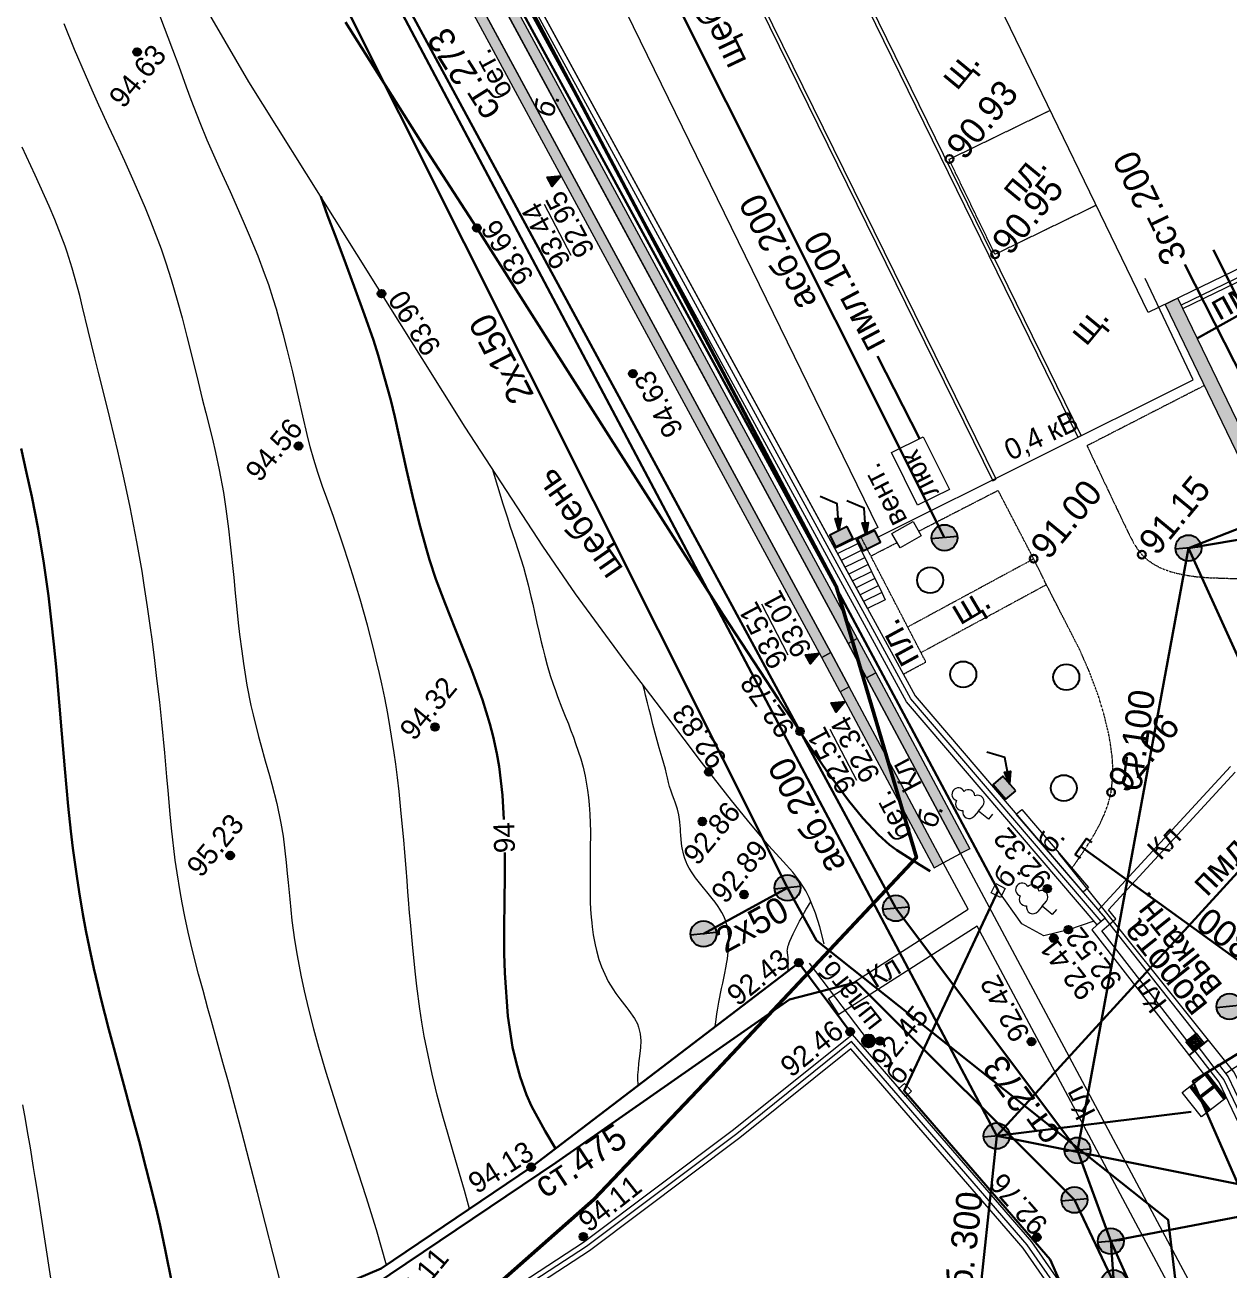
# Model space of a CAD drawing. Header units: millimetres. Extents: x -2893842 to -949497, y -1203244 to 262218.
# Drawn here: x -2439179 to -2392856, y -671554 to -623675 of the extents above; entities that cross this region are included whole.
import ezdxf

# ---------------------------------------------------------------- set-up
doc = ezdxf.new("R2010")
doc.units = ezdxf.units.MM
doc.linetypes.add('g5_01_5x1_5', pattern=[1.5, 0.75, -0.75])
doc.layers.get('0').update_dxf_attribs({"lineweight": 5})
for name, color, linetype in [('!!!_ Размеры', 7, 'Continuous'), ('03_Здания и строения', 253, 'Continuous'), ('06_Инженерно-технические сооружения', 253, 'Continuous'), ('07_Объекты электропередачи', 253, 'Continuous'), ('08_Поребрики', 253, 'Continuous'), ('10_Границы покрытий и угодий', 253, 'Continuous'), ('13_Растительность', 253, 'Continuous'), ('14_Ограждения', 253, 'Continuous'), ('19_Горизонтали', 253, 'Continuous'), ('30_Канализация', 253, 'Continuous'), ('31_Водопровод', 253, 'Continuous'), ('32_Теплосеть', 253, 'Continuous'), ('33_Газопровод', 253, 'Continuous'), ('37_Кабель низкого напряжения', 253, 'Continuous'), ('44_Крышки колодцев', 253, 'Continuous'), ('61_Отметки высоты поверхности', 253, 'Continuous'), ('65_Границы', 253, 'Continuous'), ('_Высоты_Блок', 253, 'Continuous')]:
    doc.layers.add(name, color=color, linetype=linetype)
doc.styles.add('LIKE14', font='p131.shx')
doc.styles.add('LIKE17', font='d431.shx')
doc.styles.add('LIKE32', font='peteri.shx')
doc.styles.add('LIKE36', font='pragmai.shx')
doc.styles.add('Line_GUGK', font='')
doc.styles.get('Line_GUGK').set_extended_font_data('Bm431', italic=True)
doc.linetypes.add('g5_119_3', pattern='A,4,-1,[31,GUGK_2005.shx,S=0.1,R=0,X=0,Y=0],4,[31,GUGK_2005.shx,S=0.1,R=180,X=0,Y=0],-1', length=10)
doc.linetypes.add('g5_121_g', pattern='A,4,-0.4,["Г",Line_GUGK,S=1,R=0,X=0,Y=-0.5],-1.2,12', length=17.6)
doc.linetypes.add('g5_122_d', pattern='A,1,-1,1.5,-0.4,["Др",Line_GUGK,S=1,R=0,X=0,Y=-0.5],-2.4,1.5,-1,4,-1,4,-1,3', length=21.8)
doc.linetypes.add('g5_122_k', pattern='A,1,-1,1.5,-0.4,["К",Line_GUGK,S=1,R=0,X=0,Y=-0.5],-1.5,1.5,-1,4,-1,4,-1,3', length=20.9)
doc.linetypes.add('g5_122_kl', pattern='A,1,-1,1.5,-0.4,["Кл",Line_GUGK,S=1,R=0,X=0,Y=-0.5],-2.4,1.5,-1,4,-1,4,-1,3', length=21.8)
doc.linetypes.add('g5_122_kn', pattern='A,1,-1,1.5,-0.4,["Кн",Line_GUGK,S=1,R=0,X=0,Y=-0.5],-2.4,1.5,-1,4,-1,4,-1,3', length=21.8)
doc.linetypes.add('g5_122_t', pattern='A,1,-1,1.5,-0.4,["Т",Line_GUGK,S=1,R=0,X=0,Y=-0.5],-1.5,1.5,-1,4,-1,4,-1,3', length=20.9)
doc.linetypes.add('g5_122_v', pattern='A,1,-1,1.5,-0.4,["В",Line_GUGK,S=1,R=0,X=0,Y=-0.5],-1.5,1.5,-1,4,-1,4,-1,3', length=20.9)
doc.linetypes.add('g5_280_1', pattern='A,0.001,[21,GUGK_2005.shx,S=1,R=180,X=0,Y=0],2', length=2.001)
doc.linetypes.add('g5_472', pattern='A,0,-4,[25,GUGK_2005.shx,S=0.4,R=0,X=0,Y=-0.2],0', length=4)

# ---------------------------------------------------------------- blocks, each defined once
blk = doc.blocks.new('g5_117')
h = blk.add_hatch(color=255)
h.paths.add_polyline_path([(-0.299, 0.352), (0.352, -0.299, 0.177899), (0.463, 0, 0.639215)])
h.paths.add_polyline_path([(-0.352, 0.299, 0.177899), (-0.463, 0, 0.639215), (0.299, -0.352)])
at = {"color": 0}
blk.add_lwpolyline([(0.354, -0.354), (-0.354, 0.354)], dxfattribs=at)
blk.add_circle((0, 0), 0.5, dxfattribs=at)
blk = doc.blocks.new('g5_113c')
blk.add_hatch(color=255).paths.add_polyline_path([(-0.331, 0.029), (0.331, 0.029), (0.331, 0.471), (-0.331, 0.471)])
at = {"color": 0}
blk.add_lwpolyline([(-0.375, 0), (0.375, 0), (0.375, 0.5), (-0.375, 0.5)], close=True, dxfattribs=at)
blk = doc.blocks.new('g5_113b')
blk.add_hatch(color=0).paths.add_polyline_path([(0, 0), (0.066, 0.482), (0.285, 0.395)])
at = {"color": 0}
blk.add_lwpolyline([(0.175, 0.439), (0.383, 0.957), (-0.089, 1.496)], dxfattribs=at)
blk.add_lwpolyline([(0, 0), (0.066, 0.482), (0.285, 0.395)], close=True, dxfattribs=at)
blk = doc.blocks.new('g5_475_5a')
h = blk.add_hatch(color=255)
h.paths.add_polyline_path([(-0.2125, -0.2125), (0.2125, -0.2125), (0.2125, 0.2125), (-0.2125, 0.2125)])
edge = h.paths.add_edge_path(flags=16)
edge.add_arc((0, 0), 0.0975, 0, 360)
h = blk.add_hatch(color=0)
edge = h.paths.add_edge_path()
edge.add_arc((0, 0), 0.06, 0, 360)
at = {"color": 0}
blk.add_lwpolyline([(-0.25, -0.25), (0.25, -0.25), (0.25, 0.25), (-0.25, 0.25)], close=True, dxfattribs=at)
blk.add_lwpolyline([(0.25, -0.45), (0.25, 0.45)], dxfattribs=at)
blk.add_circle((0, 0), 0.06, dxfattribs=at)
blk = doc.blocks.new('g5_368')
at = {"color": 0}
blk.add_circle((0, 0), 0.5, dxfattribs=at)
blk = doc.blocks.new('g5_330')
blk.add_hatch(color=0).paths.add_polyline_path([(-0.15, 0, 1), (0.15, 0, 1)])
at = {"color": 0}
blk.add_circle((0, 0), 0.15, dxfattribs=at)
blk = doc.blocks.new('g5_330a')
blk.add_hatch(color=0).paths.add_polyline_path([(0, 0), (-0.2, 0.5), (0.2, 0.5)])
at = {"color": 0}
blk.add_lwpolyline([(0, 0), (-0.2, 0.5), (0.2, 0.5)], close=True, dxfattribs=at)
blk = doc.blocks.new('g5_107_1a')
h = blk.add_hatch(color=0)
edge = h.paths.add_edge_path()
edge.add_arc((0, 0), 0.25, 0, 360)
at = {"color": 0}
blk.add_circle((0, 0), 0.25, dxfattribs=at)
blk = doc.blocks.new('g5_388_1')
at = {"color": 0, "lineweight": 20}
blk.add_lwpolyline([(0, 0.497), (0.257, 0.497, 0.798042), (0.365, 0.973, 0.636328), (0.231, 1.405, 0.533064), (0, 1.75, 0.533064), (-0.231, 1.405, 0.636328), (-0.365, 0.973, 0.798042), (-0.257, 0.497)], format="xyb", dxfattribs=at)
for points in [[(0, 0.497), (-0.257, 0.497)], [(0.25, 0), (0, 0), (0, 0.497)]]:
    blk.add_lwpolyline(points, dxfattribs=at)
blk = doc.blocks.new('g5_121_7a')
at = {"color": 0, "lineweight": 30}
blk.add_lwpolyline([(0.25, 0.375), (0, 0.375), (0, -0.375), (0.25, -0.375)], dxfattribs=at)
blk = doc.blocks.new('Топо_07.04.17')
at = {"layer": '06_Инженерно-технические сооружения', "linetype": 'Continuous', "lineweight": 20}
for points in [[(-553991, -433096), (-536296, -476986), (-536668, -477134), (-554369, -433229)], [(-555077, -433479), (-537365, -477411), (-537736, -477558), (-555454, -433612)], [(-494144, -466769), (-493783, -467170), (-492132, -465686), (-491914, -465433), (-490765, -463646), (-490666, -463453), (-490525, -463047), (-490497, -462860), (-490535, -462132), (-490621, -461915), (-491480, -460966), (-491623, -460844), (-492272, -460440), (-492440, -460383), (-493346, -460326), (-493568, -460348), (-509798, -465997), (-509977, -466110), (-513987, -470033), (-514179, -470156), (-520117, -472341), (-522569, -465371), (-523088, -465554), (-520454, -473040), (-513821, -470600), (-513750, -470557), (-509623, -466519), (-509581, -466493), (-493469, -460886), (-493356, -460866), (-492575, -460916), (-492481, -460946), (-491936, -461285), (-491866, -461344), (-491128, -462159), (-491067, -462292), (-491040, -462832), (-491050, -462914), (-491160, -463230), (-491225, -463364), (-492360, -465129), (-492478, -465271)]]:
    blk.add_hatch(color=7, dxfattribs=at).paths.add_polyline_path(points)
at = {"layer": '07_Объекты электропередачи', "linetype": 'Continuous', "lineweight": 20}
for points in [[(-536668, -477134), (-536296, -476986), (-535743, -478376), (-536115, -478523)], [(-536812, -478800), (-537184, -478948), (-537736, -477558), (-537365, -477411)], [(-536115, -478523), (-535743, -478376), (-532912, -485504), (-533284, -485651)], [(-534352, -486076), (-533981, -485928), (-536812, -478800), (-537184, -478948)]]:
    blk.add_hatch(color=7, dxfattribs=at).paths.add_polyline_path(points)
at = {"layer": '03_Здания и строения', "color": 7, "linetype": 'Continuous', "lineweight": 20}
for points in [[(-523767, -465793), (-528107, -453455), (-507602, -446241), (-511707, -434572), (-532213, -441786), (-536550, -429457), (-506108, -418747), (-501770, -431077), (-503798, -431790), (-499693, -443459), (-497665, -442745), (-493325, -455083)], [(-525842, -495738), (-524821, -495108), (-524191, -496129), (-525212, -496759)]]:
    blk.add_lwpolyline(points, close=True, dxfattribs=at)
at = {"layer": '06_Инженерно-технические сооружения', "color": 7, "linetype": 'Continuous', "lineweight": 20}
for points in [[(-535028, -472836), (-536768, -473454), (-554658, -429498), (-558029, -419921), (-554298, -418596)], [(-553991, -433096), (-536296, -476986), (-536668, -477134), (-554369, -433229)], [(-555077, -433479), (-537365, -477411), (-537736, -477558), (-555454, -433612)], [(-533412, -472155), (-534190, -470029), (-532906, -469560), (-532128, -471686)], [(-534270, -473710), (-534521, -473129), (-533657, -472756), (-533406, -473336)], [(-535781, -475878), (-536768, -473454), (-535936, -473159), (-535865, -473361), (-535764, -473644), (-535664, -473927), (-535563, -474209), (-535463, -474492), (-535362, -474775), (-535262, -475057), (-535162, -475340), (-535061, -475623)], [(-536668, -477134), (-536296, -476986), (-535743, -478376), (-536115, -478523)], [(-536812, -478800), (-537184, -478948), (-537736, -477558), (-537365, -477411)], [(-536115, -478523), (-535743, -478376), (-532912, -485504), (-533284, -485651)], [(-534352, -486076), (-533981, -485928), (-536812, -478800), (-537184, -478948)], [(-530981, -484388), (-530756, -484236), (-528545, -487504), (-528769, -487656)], [(-532281, -487283), (-532058, -486951), (-531726, -487173), (-531949, -487505)], [(-536657, -494357), (-536420, -494190), (-536189, -494516), (-536431, -494687)]]:
    blk.add_lwpolyline(points, close=True, dxfattribs=at)
at = {"layer": '06_Инженерно-технические сооружения', "color": 7, "linetype": 'g5_280_1', "lineweight": 20}
for points in [[(-533981, -485928), (-536812, -478800), (-537365, -477411), (-556045, -431079), (-554872, -430033)], [(-554572, -430770), (-555152, -431287), (-536668, -477134), (-536115, -478523), (-533284, -485651)], [(-493783, -467170), (-492132, -465686), (-491914, -465433), (-490765, -463646), (-490666, -463453), (-490525, -463047), (-490497, -462860), (-490535, -462132), (-490621, -461915), (-491480, -460966), (-491623, -460844), (-492272, -460440), (-492440, -460383), (-493346, -460326), (-493568, -460348), (-509798, -465997), (-509977, -466110), (-513987, -470033), (-514179, -470156), (-520117, -472341), (-522569, -465371)]]:
    blk.add_lwpolyline(points, dxfattribs=at)
at = {"layer": '06_Инженерно-технические сооружения', "color": 7, "linetype": 'Continuous', "lineweight": 20}
for points in [[(-545574, -461113), (-546370, -459054)], [(-520117, -472341), (-522569, -465371), (-523088, -465554), (-520454, -473040)], [(-536687, -473653), (-535865, -473361)], [(-535764, -473644), (-536574, -473931)], [(-536460, -474210), (-535664, -473927)], [(-535563, -474209), (-536347, -474488)], [(-536234, -474766), (-535463, -474492)], [(-535362, -474775), (-536121, -475044)], [(-539006, -477323), (-539802, -475263)], [(-536007, -475322), (-535262, -475057)], [(-535162, -475340), (-535894, -475600)], [(-536935, -482405), (-537731, -480345)], [(-537609, -492411), (-539536, -489185)], [(-524105, -495198), (-521458, -493863), (-520574, -495082), (-519363, -496753), (-522682, -498426)]]:
    blk.add_lwpolyline(points, dxfattribs=at)
at = {"layer": '08_Поребрики', "color": 7, "linetype": 'Continuous', "lineweight": 20}
blk.add_lwpolyline([(-528481, -488804), (-529490, -489027), (-530454, -489151), (-531243, -488606), (-532004, -487228)], dxfattribs=at)
at = {"layer": '10_Границы покрытий и угодий', "color": 7, "linetype": 'Continuous', "lineweight": 20}
blk.add_lwpolyline([(-538881, -488507), (-538983, -487837), (-539088, -487294), (-539179, -486933), (-539258, -486678), (-539361, -486403), (-539542, -486023), (-539778, -485636), (-540101, -485186), (-540583, -484522), (-541285, -483448), (-541812, -482634), (-542792, -481039), (-543910, -479123), (-545266, -476863), (-546873, -474058), (-547914, -472095), (-550367, -467210), (-554464, -458669), (-557139, -453075), (-559393, -447934)], dxfattribs=at)
at = {"layer": '10_Границы покрытий и угодий', "color": 7, "linetype": 'Continuous', "lineweight": 30}
for points in [[(-534522, -486189), (-534886, -485903), (-535316, -485561), (-535704, -485240), (-535956, -485003), (-536337, -484577), (-536863, -483873), (-537340, -483131), (-538051, -481881), (-538585, -480874), (-539582, -478951), (-541326, -475498), (-544924, -468142), (-548953, -459866), (-550728, -456298), (-553194, -451218)], [(-606569, -467911), (-602505, -472063), (-589443, -487572), (-583634, -494181), (-580489, -495899), (-574637, -499688), (-571208, -500951), (-563867, -500954), (-557220, -498986), (-551052, -495772), (-539937, -489117), (-538207, -492089)]]:
    blk.add_lwpolyline(points, dxfattribs=at)
at = {"layer": '10_Границы покрытий и угодий', "color": 7, "linetype": 'g5_01_5x1_5', "lineweight": 20}
for points in [[(-525287, -461472), (-529366, -462907), (-530715, -459074), (-526635, -457639)], [(-521934, -468827), (-526683, -470619), (-525483, -474120), (-525331, -474512), (-525218, -474750), (-525056, -475014), (-524879, -475226), (-524633, -475444), (-524355, -475628), (-524018, -475796), (-523588, -475955), (-523107, -476085), (-522621, -476182), (-521825, -476300), (-521061, -476394)], [(-529092, -486696), (-528832, -486403), (-528488, -486003), (-528104, -485519), (-527867, -485185), (-527613, -484771), (-527412, -484365), (-527263, -483962), (-527130, -483376), (-527088, -483024), (-527067, -482591), (-527076, -482096), (-527101, -481727), (-527184, -481023), (-527324, -480250), (-527567, -479270), (-527839, -478387), (-528832, -475752), (-529210, -474701), (-530268, -471943), (-533483, -473158)], [(-534695, -478548), (-533777, -478179), (-533921, -477803), (-534321, -476759), (-535420, -473891), (-535730, -473085)], [(-535420, -473891), (-534364, -473492)], [(-534321, -476759), (-529210, -474701)], [(-528832, -475752), (-533921, -477803)]]:
    blk.add_lwpolyline(points, dxfattribs=at)
at = {"layer": '14_Ограждения', "color": 7, "linetype": 'Continuous', "lineweight": 20}
blk.add_lwpolyline([(-528033, -488745), (-528198, -488857), (-528364, -488969), (-534690, -479620), (-555032, -429640), (-560311, -414644), (-560854, -411007), (-538142, -411067), (-514742, -406601), (-507568, -404027), (-476454, -400669), (-467314, -399772), (-453757, -397864), (-453730, -398062), (-453702, -398260), (-467267, -400170), (-476413, -401067), (-507478, -404419), (-514637, -406988), (-538105, -411467), (-560389, -411409), (-559921, -414547), (-554658, -429498), (-534335, -479431)], close=True, dxfattribs=at)
at = {"layer": '14_Ограждения', "color": 7, "linetype": 'g5_472', "lineweight": 20}
for points in [[(-528198, -488857), (-534513, -479525), (-554845, -429569), (-560116, -414596), (-560622, -411208), (-538124, -411267), (-514690, -406794), (-507523, -404223), (-476434, -400868), (-467291, -399971), (-453730, -398062)], [(-527879, -523655), (-528296, -511231), (-530268, -504886), (-532430, -500892), (-538264, -492361), (-543053, -495383), (-549279, -499040), (-556039, -502432), (-554887, -504854)], [(-417936, -608061), (-432736, -600940), (-435788, -597400), (-438056, -595898), (-440809, -595548), (-447117, -597241), (-462924, -578936), (-467944, -572789), (-477797, -564631), (-488419, -558453), (-496499, -554395), (-513364, -543834), (-519452, -535480), (-520040, -510272), (-518421, -502813), (-523269, -498138), (-524202, -495423), (-524510, -494917)]]:
    blk.add_lwpolyline(points, dxfattribs=at)
at = {"layer": '14_Ограждения', "color": 7, "linetype": 'Continuous', "lineweight": 20}
for points in [[(-525059, -493540), (-528033, -488745)], [(-555182, -504698), (-556132, -502702), (-556218, -502521), (-556304, -502341), (-549375, -498864), (-543157, -495212), (-538207, -492089), (-532259, -500788), (-530083, -504808), (-528097, -511198), (-527683, -523506)], [(-528083, -523516), (-528495, -511265), (-530454, -504964), (-532601, -500997), (-538320, -492633), (-542949, -495554), (-549183, -499216), (-555774, -502523), (-554813, -504544)], [(-524510, -494917), (-525138, -493885)], [(-519650, -535548), (-520241, -510253), (-518640, -502879), (-523442, -498249), (-524384, -495509), (-524681, -495021), (-524510, -494917), (-524339, -494813), (-524019, -495338), (-523095, -498028), (-518202, -502746), (-519840, -510292), (-519253, -535413)]]:
    blk.add_lwpolyline(points, dxfattribs=at)
at = {"layer": '19_Горизонтали', "color": 42, "linetype": 'Continuous', "lineweight": 20}
for points in [[(-569887, -498101), (-569959, -496316), (-569990, -495555), (-570031, -494543), (-570054, -494016), (-570072, -493626), (-570110, -492863), (-570146, -492220), (-570174, -491739), (-570210, -491184)], [(-561114, -499196), (-561623, -495553), (-561802, -494288), (-561962, -493177), (-562099, -492247), (-562256, -491214), (-562379, -490433), (-562510, -489623), (-562641, -488810), (-562723, -488302), (-562831, -487603), (-562927, -486960), (-563060, -485973), (-563139, -485308), (-563202, -484692), (-563248, -484153), (-563279, -483711), (-563314, -482994), (-563327, -482495), (-563327, -482495), (-563329, -481263), (-563319, -480724), (-563297, -479800), (-563283, -479282), (-563262, -478346), (-563244, -477167), (-563237, -476398), (-563237, -475476), (-563241, -474784), (-563252, -474038), (-563265, -473421), (-563286, -472702), (-563319, -471857), (-563345, -471316), (-563415, -470162), (-563521, -468819), (-563599, -468014), (-563655, -467486), (-563754, -466616), (-563827, -466019), (-563916, -465314), (-564019, -464515), (-564141, -463579), (-564223, -462952), (-564358, -461886), (-564358, -461886), (-564472, -460965), (-564532, -460505), (-564532, -460505), (-564698, -459427), (-564823, -458796), (-564876, -458561), (-565157, -457498), (-565317, -456968), (-565719, -455724), (-566085, -454599)], [(-563965, -450051), (-563673, -451074), (-563371, -452087), (-563177, -452708), (-562987, -453302), (-562707, -454154), (-562463, -454891), (-562242, -455563), (-562127, -455915), (-561974, -456395), (-561654, -457448), (-561502, -457981), (-561220, -459077), (-561095, -459630), (-560962, -460294), (-560821, -461107), (-560713, -461812), (-560612, -462538), (-560437, -463888), (-560381, -464325), (-560293, -464992), (-560219, -465533), (-560082, -466569), (-560020, -467099), (-559953, -467772), (-559893, -468662), (-559868, -469297), (-559854, -470074), (-559853, -470657), (-559867, -471948), (-559876, -472550), (-559883, -473045), (-559888, -473701), (-559888, -474160), (-559881, -474801), (-559869, -475278), (-559829, -476122), (-559765, -476910), (-559725, -477284), (-559609, -478128), (-559557, -478458), (-559454, -479087), (-559359, -479670), (-559305, -480016), (-559202, -480775), (-559130, -481535), (-559104, -482046), (-559095, -483066), (-559101, -483490), (-559109, -483844), (-559122, -484481), (-559128, -485308), (-559111, -486058), (-559080, -486673), (-559022, -487440), (-558963, -488043), (-558876, -488774), (-558770, -489539), (-558656, -490266), (-558486, -491245), (-558303, -492215), (-558163, -492924), (-557906, -494183), (-557690, -495237), (-557501, -496172), (-557253, -497473), (-557014, -498879)], [(-553588, -497093), (-553706, -496365), (-553780, -495926), (-553967, -494850), (-554085, -494164), (-554205, -493437), (-554331, -492605), (-554437, -491785), (-554534, -490799), (-554569, -490300), (-554599, -489760), (-554619, -489243), (-554637, -488358), (-554639, -487888), (-554639, -487888), (-554630, -486875), (-554622, -486457), (-554608, -485891), (-554597, -485523), (-554581, -485007), (-554571, -484711), (-554557, -484290), (-554540, -483797), (-554521, -483205), (-554506, -482711), (-554483, -481693), (-554475, -480839), (-554476, -480296), (-554483, -479791), (-554494, -479344), (-554537, -478378), (-554572, -477815), (-554619, -477209), (-554670, -476654), (-554712, -476251), (-554774, -475709), (-554823, -475321), (-554958, -474355), (-555123, -473333), (-555298, -472376), (-555412, -471794), (-555521, -471271), (-555793, -470058), (-555969, -469319), (-556075, -468865), (-556196, -468307), (-556295, -467791), (-556374, -467288), (-556439, -466801), (-556523, -466078), (-556523, -466078), (-556593, -465452), (-556639, -465048), (-556720, -464354), (-556834, -463455), (-556912, -462899), (-556976, -462478), (-557075, -461890), (-557153, -461469), (-557263, -460926), (-557368, -460464), (-557541, -459778), (-557775, -458951), (-557946, -458388), (-558324, -457205), (-558609, -456327), (-558982, -455130), (-559183, -454431), (-559419, -453523), (-559545, -453010), (-559741, -452194), (-559905, -451522), (-560254, -450153)], [(-549516, -468906), (-549264, -470301), (-549150, -470857), (-549084, -471172), (-548951, -471787), (-548882, -472118), (-548809, -472483), (-548748, -472815), (-548699, -473119), (-548643, -473511), (-548587, -473969), (-548553, -474265), (-548519, -474584), (-548474, -475007), (-548433, -475395), (-548393, -475737), (-548361, -475994), (-548318, -476307), (-548264, -476662), (-548191, -477066), (-548119, -477410), (-548059, -477668), (-548001, -477904), (-547885, -478349), (-547796, -478682), (-547711, -478997), (-547651, -479227), (-547575, -479525), (-547516, -479772), (-547448, -480083), (-547390, -480383), (-547337, -480711), (-547294, -481063), (-547261, -481607), (-547258, -481895), (-547264, -482184), (-547281, -482538), (-547338, -483216), (-547418, -483914), (-547462, -484264), (-547534, -484841), (-547570, -485141), (-547606, -485479), (-547643, -485890), (-547643, -485890), (-547662, -486179), (-547675, -486474), (-547680, -486700), (-547680, -486846), (-547672, -487163), (-547661, -487352), (-547645, -487546), (-547618, -487772), (-547560, -488124), (-547492, -488420), (-547405, -488718), (-547301, -489005), (-547236, -489159), (-547163, -489315), (-547069, -489495), (-546934, -489727), (-546858, -489849), (-546704, -490095), (-546638, -490204), (-546461, -490533), (-546373, -490756), (-546338, -490884), (-546338, -490884), (-546306, -491150), (-546319, -491420), (-546357, -491665), (-546407, -491901), (-546495, -492273), (-546546, -492501), (-546587, -492706), (-546606, -492819), (-546628, -493123)], [(-543406, -491194), (-543345, -490925), (-543294, -490721), (-543256, -490581), (-543168, -490282), (-543129, -490157), (-543044, -489896), (-543001, -489769), (-542934, -489570), (-542871, -489384), (-542810, -489200), (-542744, -488992), (-542682, -488783), (-542648, -488661), (-542614, -488526), (-542586, -488407), (-542563, -488294), (-542534, -488128), (-542516, -487982), (-542503, -487815), (-542499, -487696), (-542512, -487437), (-542522, -487360), (-542553, -487194), (-542597, -487038), (-542597, -487038), (-542661, -486866), (-542723, -486728), (-542776, -486622), (-542873, -486447), (-542967, -486291), (-543142, -486017), (-543256, -485844), (-543300, -485775), (-543391, -485632), (-543470, -485502), (-543517, -485422), (-543586, -485299), (-543628, -485218), (-543713, -485037), (-543774, -484884), (-543809, -484776), (-543846, -484639), (-543871, -484505), (-543885, -484397), (-543895, -484285), (-543900, -484161), (-543900, -483911), (-543894, -483724), (-543889, -483615), (-543884, -483483), (-543881, -483373), (-543878, -483226), (-543879, -483124), (-543888, -482945), (-543913, -482727), (-543972, -482444), (-543997, -482341), (-544039, -482175), (-544078, -482008), (-544113, -481823), (-544135, -481670), (-544157, -481483), (-544174, -481333), (-544196, -481145), (-544273, -480701), (-544340, -480306), (-544408, -479867), (-544478, -479381), (-544527, -479030), (-544558, -478801), (-544593, -478538), (-544635, -478227), (-544659, -478039), (-544689, -477826)], [(-540382, -489383), (-540369, -489306), (-540354, -489205), (-540347, -489147), (-540339, -489077), (-540331, -489001), (-540328, -488958), (-540326, -488900), (-540325, -488855), (-540325, -488792), (-540325, -488762), (-540326, -488725), (-540328, -488657), (-540325, -488618), (-540314, -488560), (-540306, -488530), (-540297, -488500), (-540282, -488458), (-540258, -488402), (-540220, -488322), (-540187, -488258), (-540113, -488128), (-540032, -487995), (-539934, -487842), (-539871, -487746), (-539808, -487654), (-539763, -487588), (-539725, -487533), (-539659, -487439), (-539562, -487304), (-539501, -487218), (-539418, -487104), (-539370, -487039), (-539320, -486971), (-539276, -486912), (-539212, -486826)]]:
    blk.add_lwpolyline(points, dxfattribs=at)
at = {"layer": '19_Горизонтали', "color": 42, "linetype": 'Continuous', "lineweight": 30}
for points in [[(-550586, -482369), (-550539, -481437), (-550544, -480323), (-550571, -479821), (-550639, -479147), (-550710, -478649), (-550889, -477703), (-551169, -476536), (-551626, -474868), (-551900, -473864), (-552143, -472886), (-552304, -472129), (-552389, -471663), (-552523, -470814), (-552658, -469777), (-552790, -468583), (-553013, -466507), (-553093, -465863), (-553380, -464077), (-553500, -463486), (-553725, -462485), (-553998, -461360), (-554227, -460447), (-554476, -459463), (-554708, -458534), (-554890, -457777)], [(-565293, -498621), (-565388, -497393), (-565489, -496390), (-565567, -495712), (-565701, -494670), (-565771, -494163), (-565929, -493075), (-566138, -491701), (-566215, -491204), (-566388, -490080), (-566489, -489403), (-566594, -488680), (-566680, -488065), (-566763, -487444), (-566826, -486935), (-566902, -486283), (-566985, -485482), (-567045, -484802), (-567092, -484165), (-567140, -483296), (-567163, -482680), (-567185, -481601), (-567188, -480935), (-567182, -479969), (-567153, -478523), (-567115, -477174), (-567078, -475960), (-567044, -474597), (-567029, -473716), (-567023, -472783), (-567029, -471851), (-567062, -470576), (-567132, -469248), (-567234, -467981), (-567328, -467053), (-567438, -466100)], [(-550039, -495165), (-550356, -494456), (-550776, -493437), (-550916, -492981), (-551083, -492266), (-551177, -491696), (-551243, -491100), (-551292, -489898), (-551221, -488227), (-551154, -487488), (-551045, -486500), (-550922, -485505), (-550799, -484521), (-550709, -483745), (-550698, -483633)]]:
    blk.add_lwpolyline(points, dxfattribs=at)
at = {"layer": '30_Канализация', "color": 132, "linetype": 'g5_122_kn', "lineweight": 30}
for points in [[(-537745, -519676), (-526825, -519237), (-526940, -500538), (-539159, -488345), (-540048, -486208), (-563003, -423666), (-568127, -399543)], [(-527625, -528045), (-520536, -521242), (-520757, -510329), (-525393, -495352), (-510962, -488663), (-488021, -465539), (-485958, -464208)], [(-508141, -504594), (-528651, -485901)], [(-543453, -487604), (-540048, -486208)]]:
    blk.add_lwpolyline(points, dxfattribs=at)
at = {"layer": '30_Канализация', "color": 3, "linetype": 'g5_122_d', "lineweight": 30}
for points in [[(-532525, -473512), (-548666, -429508), (-542769, -417044), (-512049, -410909), (-496478, -408538), (-452813, -399863)], [(-508141, -504594), (-533118, -496597), (-557806, -433742), (-561946, -421953), (-565036, -407341), (-565796, -402393)]]:
    blk.add_lwpolyline(points, dxfattribs=at)
at = {"layer": '30_Канализация', "color": 7, "linetype": 'Continuous', "lineweight": 20}
for points in [[(-492808, -455219), (-522470, -465654), (-522423, -465786), (-492488, -455255)], [(-522590, -483490), (-528262, -488406), (-528033, -488745), (-528364, -488969), (-528596, -489126), (-524919, -495168), (-524681, -495021), (-524681, -495021), (-528218, -489208), (-527631, -488811), (-527868, -488436), (-522433, -483724)], [(-546718, -426108), (-530431, -471546), (-530299, -471499), (-545823, -428190)], [(-543172, -424905), (-526989, -470248), (-526857, -470201), (-534470, -448872)]]:
    blk.add_lwpolyline(points, dxfattribs=at)
at = {"layer": '30_Канализация', "color": 12, "linetype": 'g5_122_k', "lineweight": 30}
for points in [[(-521999, -466991), (-516170, -464548), (-491060, -455950), (-488788, -457008)], [(-534770, -504008), (-533118, -496597), (-518071, -483465), (-501088, -460677)], [(-533058, -469615), (-534304, -466284)]]:
    blk.add_lwpolyline(points, dxfattribs=at)
at = {"layer": '30_Канализация', "color": 7, "linetype": 'Continuous', "lineweight": 20}
blk.add_lwpolyline([(-533981, -485928), (-533284, -485651), (-526429, -502905), (-522631, -503636), (-522520, -503943), (-526306, -503214), (-528078, -511769), (-528097, -511198), (-528474, -509984), (-527086, -503282), (-532961, -488494), (-538629, -491276), (-538956, -490612), (-533235, -487804)], close=True, dxfattribs=at)
at = {"layer": '30_Канализация', "color": 3, "linetype": 'g5_122_kl', "lineweight": 30}
blk.add_lwpolyline([(-533118, -496597), (-525582, -496516)], dxfattribs=at)
at = {"layer": '31_Водопровод', "color": 4, "linetype": 'g5_122_v', "lineweight": 30}
for points in [[(-529282, -502721), (-530431, -499377), (-537811, -490112), (-540449, -490485), (-550073, -495700), (-558972, -500323), (-564743, -501609), (-574074, -501137), (-577413, -499992), (-580234, -498084), (-583089, -495462), (-596585, -480441)], [(-530095, -497497), (-535997, -487460), (-557333, -434528), (-562209, -412539), (-555452, -400747), (-556002, -342204), (-558997, -295204), (-656109, -306816), (-665184, -307972)], [(-477413, -545182), (-486191, -537379), (-503656, -536144), (-508795, -533797), (-509467, -532321), (-513897, -503738), (-523249, -474965), (-517028, -474636), (-520995, -463686)], [(-530095, -497497), (-523249, -474965), (-484764, -464730)], [(-445695, -717305), (-443108, -656656), (-443570, -638177), (-445626, -623108), (-448947, -611020), (-458649, -594395), (-475770, -572034), (-499702, -555931), (-517584, -546996), (-519821, -541376), (-524993, -514348), (-529219, -501113), (-530095, -497497)], [(-529219, -501113), (-505260, -499283)], [(-446329, -717112), (-443585, -655724), (-444310, -638244), (-446355, -623258), (-449645, -611281), (-459296, -594789), (-476002, -572668), (-500717, -556370), (-518156, -547544), (-520844, -541438), (-525472, -514801), (-529282, -502721), (-529219, -501113)]]:
    blk.add_lwpolyline(points, dxfattribs=at)
at = {"layer": '32_Теплосеть', "color": 200, "linetype": 'g5_122_t', "lineweight": 30}
blk.add_lwpolyline([(-474864, -539272), (-471540, -539102), (-472171, -518567), (-482507, -501445), (-493000, -501224), (-497148, -490251), (-498985, -488366), (-509054, -465324), (-516252, -468332), (-519542, -469341), (-520399, -468833), (-522158, -464110)], dxfattribs=at)
at = {"layer": '33_Газопровод', "color": 5, "linetype": 'g5_121_g', "lineweight": 30}
blk.add_lwpolyline([(-528602, -511258), (-531622, -501542), (-536468, -494468), (-532004, -487228), (-536850, -475020), (-543972, -457531), (-549237, -444602), (-554664, -431202), (-556635, -426295), (-560859, -413681), (-563277, -402219), (-557468, -401584), (-557911, -380317), (-558483, -354019), (-558493, -342258), (-556778, -342062), (-559504, -304428), (-556295, -303514), (-558140, -293389), (-562339, -267812), (-561861, -267198)], dxfattribs=at)
at = {"layer": '37_Кабель низкого напряжения', "color": 1, "linetype": 'g5_119_3', "lineweight": 20}
for points in [[(-535069, -473197), (-522334, -468558), (-523737, -464483)], [(-530437, -521771), (-522167, -520830), (-521009, -519096), (-522529, -499332), (-523622, -498291), (-522906, -497548), (-523784, -495175), (-529521, -486062)]]:
    blk.add_lwpolyline(points, dxfattribs=at)
at = {"layer": '65_Границы', "color": 1, "linetype": 'Continuous', "lineweight": 50}
blk.add_polyline3d([(-450505, -535417, -67200), (-445050, -515783, -67200), (-429760, -458918, -67200), (-427742, -441267, -67200), (-431776, -429123, -67200), (-447231, -404612, -67200), (-448571, -398039, -67200), (-505049, -403930, -67200), (-525823, -410499, -67200), (-560106, -411105, -67200), (-559444, -416817, -67200), (-549609, -442417, -67200), (-536883, -474899, -67200), (-534987, -485605, -67200), (-543532, -492865, -67200), (-548795, -497276, -67200), (-560825, -505676, -67200), (-578680, -508732, -67200), (-583486, -502183, -67200), (-589422, -491540, -67200), (-612619, -462131, -67200)], dxfattribs=at)
at = {"layer": '_Высоты_Блок', "color": 7, "linetype": 'Continuous', "lineweight": 30}
for centre in [(-530695, -459067, -67200), (-529366, -462907, -67200), (-529210, -474701, -67200), (-525056, -475014, -67200), (-527263, -483962, -67200)]:
    blk.add_circle(centre, 150, dxfattribs=at)
at = {"layer": '06_Инженерно-технические сооружения', "color": 7, "linetype": 'Continuous', "lineweight": 20}
for name, p, xscale, yscale, zscale, rotation in [('g5_330a', (-545614, -458018, -67200), 999.9999999999998, 999.9999999999998, 999.9999999999998, 111.4285309182675), ('g5_330a', (-537807, -477382, -67200), 999.9999999999998, 999.9999999999998, 999.9999999999998, 111.4285309182675), ('g5_330a', (-537030, -479337, -67200), 1000, 1000, 1000, 111.4285309317191), ('g5_107_1a', (-537609, -492411, -67200), 999.9999999999995, 999.9999999999995, 999.9999999999995, 43.98139083737546)]:
    blk.add_blockref(name, p, dxfattribs=dict(at, xscale=xscale, yscale=yscale, zscale=zscale, rotation=rotation))
at = {"layer": '07_Объекты электропередачи', "color": 7, "linetype": 'Continuous', "lineweight": 20}
for name, p, xscale, yscale, zscale, rotation in [('g5_113b', (-536535, -472782, -67200), 999.9999999999995, 999.9999999999995, 999.9999999999995, 18.65966225732555), ('g5_113b', (-535515, -473068, -67200), 999.9999999999997, 999.9999999999997, 999.9999999999997, 19.39290897875067), ('g5_113c', (-536551, -472788, -67200), 999.9999999999995, 999.9999999999995, 999.9999999999995, 200.0497021066988), ('g5_113c', (-535515, -473068, -67200), 999.9999999999999, 999.9999999999999, 999.9999999999999, 199.9813908370997), ('g5_113b', (-531105, -483195, -67200), 1000.000000000001, 1000.000000000001, 1000.000000000001, 25.69987077092027), ('g5_113c', (-531115, -483181, -67200), 1000, 1000, 1000, 124.7636970601834)]:
    blk.add_blockref(name, p, dxfattribs=dict(at, xscale=xscale, yscale=yscale, zscale=zscale, rotation=rotation))
at = {"layer": '10_Границы покрытий и угодий', "color": 7, "linetype": 'Continuous', "lineweight": 20, "xscale": 999.9999999999995, "yscale": 999.9999999999995, "zscale": 999.9999999999995, "rotation": 43.98139083737546}
for p in [(-533263, -475075, -67200), (-532402, -478815, -67200), (-528475, -479369, -67200), (-529051, -483593, -67200)]:
    blk.add_blockref('g5_368', p, dxfattribs=at)
at = {"layer": '13_Растительность', "color": 7, "linetype": 'Continuous', "lineweight": 20, "xscale": 999.9999999999995, "yscale": 999.9999999999995, "zscale": 999.9999999999995, "rotation": 43.98139083737546}
for p in [(-532067, -484460, -67200), (-530043, -488374, -67200)]:
    blk.add_blockref('g5_388_1', p, dxfattribs=at)
at = {"layer": '14_Ограждения', "color": 7, "linetype": 'Continuous', "lineweight": 20, "xscale": 1000.000000000001, "yscale": 1000.000000000001, "zscale": 1000.000000000001, "rotation": 302.0564690318447}
blk.add_blockref('g5_475_5a', (-525138, -493885, -67200), dxfattribs=at)
at = {"layer": '30_Канализация', "color": 132, "linetype": 'Continuous', "lineweight": 30, "xscale": 999.9999999999999, "yscale": 999.9999999999999, "zscale": 999.9999999999999, "rotation": 317.6537769331858}
blk.add_blockref('g5_121_7a', (-528651, -485901, -67200), dxfattribs=at)
at = {"layer": '44_Крышки колодцев', "color": 7, "linetype": 'Continuous', "lineweight": 20, "xscale": 999.9999999999995, "yscale": 999.9999999999995, "zscale": 999.9999999999995, "rotation": 43.98139083737546}
for p in [(-532525, -473512, 19420), (-523249, -474965, 19420), (-540048, -486208, -67200), (-543453, -487604, -67200), (-535997, -487460, -67200), (-523665, -492660, -67200), (-533127, -496596, 517900), (-530095, -497497, -67200), (-530431, -499377, -67200), (-529219, -501113, -67200), (-529282, -502721, -67200)]:
    blk.add_blockref('g5_117', p, dxfattribs=at)
at = {"layer": '61_Отметки высоты поверхности', "color": 7, "linetype": 'Continuous', "lineweight": 20, "xscale": 999.9999999999995, "yscale": 999.9999999999995, "zscale": 999.9999999999995, "rotation": 43.98139083737546}
for p in [(-561282, -451453, -67200), (-549058, -459654, -67200), (-552987, -461749, -67200), (-543727, -465892, -67200), (-556819, -467209, 27300), (-552822, -478534, -67200), (-538891, -480285, -67200), (-542547, -481437, -67200), (-561208, -482557, -67200), (-543012, -483303, -67200), (-541735, -486274, -67200), (-530120, -487364, -67200), (-529490, -489027, -67200), (-539937, -489117, -67200), (-530084, -489293, -67200), (-538275, -491973, -67200), (-537175, -492462, -67200), (-531388, -493145, -67200), (-551052, -495772, -67200), (-549363, -498653, -67200), (-532027, -500638, -67200)]:
    blk.add_blockref('g5_330', p, dxfattribs=at)
at = {"layer": '03_Здания и строения', "color": 7, "linetype": 'Continuous', "lineweight": 15, "style": 'LIKE14'}
blk.add_text('Н', height=1200, rotation=31.0702, dxfattribs=at).set_placement((-525062, -496651, -67200))
at = {"layer": '06_Инженерно-технические сооружения', "color": 7, "linetype": 'Continuous', "lineweight": 15, "style": 'LIKE36'}
for s, height, rotation, p in [('бет.', 800, 111.6154, (-547080, -454639, -67200)), ('б.', 800, 61.9926, (-545731, -455822, -67200)), ('92.95', 800, 111.6154, (-544629, -461017, -67200)), ('93.44', 800, 111.6154, (-545587, -461350, -67200)), ('люк', 800, 110.4137, (-532534, -471760, -67200)), ('вент.', 800, 110.4137, (-533849, -472674, -67200)), ('93.01', 800, 111.6154, (-538060, -477226, -67200)), ('93.51', 800, 111.6154, (-539018, -477560, -67200)), ('92.51', 800, 111.6154, (-536947, -482642, -67200)), ('92.34', 800, 111.6154, (-535989, -482308, -67200)), ('Кл', 800, 111.6154, (-534437, -482866, -67200)), ('бет.', 800, 111.6154, (-535007, -484710, -67200)), ('б.', 800, 61.9926, (-534152, -484633, -67200)), ('б.', 800, 43.9814, (-529814, -486106, -67200)), ('б.', 800, 43.9814, (-531641, -487237, -67200)), ('выкатн.', 1000, 122.0197, (-523800, -491828, -67200)), ('шлагб.', 800, 121.6193, (-536961, -491734, -67200)), ('ворота', 1000, 122.0197, (-524447, -492502, -67200)), ('Кл', 800, 121.2417, (-525996, -492242, -67200)), ('б.', 800, 43.9814, (-536619, -494279, -67200))]:
    blk.add_text(s, height=height, rotation=rotation, dxfattribs=at).set_placement(p)
at = {"layer": '10_Границы покрытий и угодий', "color": 7, "linetype": 'Continuous', "lineweight": 15, "style": 'LIKE36'}
for s, rotation, p in [('щебень', 109.0284, (-538006, -454453, -67200)), ('щ.', 43.9814, (-530108, -456511, -67200)), ('пл.', 43.9814, (-528282, -461051, -67200)), ('щ.', 43.9814, (-526278, -466839, -67200)), ('щебень', 118.2876, (-544911, -473309, -67200)), ('щ.', 24.1986, (-532303, -476936, -67200)), ('пл.', 112.0833, (-533988, -478046, -67200))]:
    blk.add_text(s, height=1000, rotation=rotation, dxfattribs=at).set_placement(p)
at = {"layer": '19_Горизонтали', "color": 42, "linetype": 'Continuous', "lineweight": 15, "style": 'LIKE36'}
blk.add_text('94', height=800, rotation=85.1236, dxfattribs=at).set_placement((-550309, -483689, -33200))
at = {"layer": '30_Канализация', "color": 7, "linetype": 'Continuous', "lineweight": 15}
for s, height, rotation, style, p in [('асб.200', 1000, 110.5325, 'LIKE32', (-536357, -463956, -67200)), ('пмл.100', 1000, 111.3813, 'LIKE32', (-533909, -465846, 517900)), ('2х150', 1000, 111.0062, 'LIKE32', (-547579, -466283, -67200)), ('пмл.100', 1000, 22.4034, 'LIKE32', (-521096, -466425, 517900)), ('асб.200', 1000, 110.5325, 'LIKE32', (-537692, -485608, -67200)), ('пмл.150', 1000, 40.0674, 'LIKE32', (-524050, -488400, -67200)), ('Кл', 800, 39.3966, 'LIKE36', (-525686, -486810, -67200)), ('2х50', 1000, 22.1089, 'LIKE32', (-542716, -488462, -67200)), ('пмл.300', 1000, 137.4353, 'LIKE32', (-520304, -492122, -67200)), ('Кл', 800, 24.877, 'LIKE36', (-537135, -490446, -67200)), ('Кл', 800, 110.8382, 'LIKE36', (-529221, -496140, -67200)), ('асб. 300', 1000, 76.865, 'LIKE32', (-535069, -503740, -67200))]:
    blk.add_text(s, height=height, rotation=rotation, dxfattribs=dict(at, style=style)).set_placement(p)
at = {"layer": '31_Водопровод', "color": 7, "linetype": 'Continuous', "lineweight": 15, "style": 'LIKE32'}
for s, rotation, p in [('ст.273', 115.6415, (-547605, -455283, 517900)), ('ст.100', 75.2256, (-526124, -484073, -67200)), ('ст.273', 119.8186, (-530626, -496814, 517900)), ('ст.475', 26.7408, (-550666, -497049, 634400))]:
    blk.add_text(s, height=1000, rotation=rotation, dxfattribs=at).set_placement(p)
at = {"layer": '32_Теплосеть', "color": 7, "linetype": 'Continuous', "lineweight": 15, "style": 'LIKE32'}
blk.add_text('3ст.200', height=1000, rotation=109.3132, dxfattribs=at).set_placement((-522018, -463826, -67200))
at = {"layer": '37_Кабель низкого напряжения', "color": 7, "linetype": 'Continuous', "lineweight": 15, "style": 'LIKE32'}
blk.add_text('0,4 кВ', height=800, rotation=18.5344, dxfattribs=at).set_placement((-529671, -470866, 57500))
at = {"layer": '61_Отметки высоты поверхности', "color": 7, "linetype": 'Continuous', "lineweight": 15, "style": 'LIKE17'}
for s, rotation, p in [('94.63', 43.9814, (-562057, -453589, 19420)), ('93.66', 115.9056, (-547060, -461753, 19420)), ('93.90', 115.9056, (-550912, -464045, 19420)), ('94.56', 43.9814, (-558464, -468459, 113920)), ('94.63', 111.0408, (-542026, -468284, 19420)), ('94.32', 43.9814, (-553687, -479009, 19420)), ('92.78', 118.7667, (-539030, -480148, 19420)), ('92.83', 118.7667, (-541767, -481025, 19420)), ('95.23', 43.9814, (-562421, -483314, 19420)), ('92.86', 43.9814, (-543391, -485006, 19420)), ('92.89', 43.9814, (-542490, -486589, 19420)), ('92.32', 124.1122, (-529857, -487006, 19420)), ('92.43', 32.2633, (-542466, -490542, 19420)), ('92.41', 121.5342, (-528660, -491439, 19420)), ('92.52', 121.5342, (-527605, -491190, 19420)), ('92.42', 111.8274, (-531389, -492857, 19420)), ('92.46', 32.2633, (-540732, -493496, 19420)), ('92.45', 43.9814, (-537088, -493612, 19420)), ('94.13', 25.5862, (-553250, -496575, 19420)), ('94.11', 31.7451, (-549129, -498538, 19420)), ('92.76', 124.6977, (-531497, -500167, 19420)), ('95.11', 43.9814, (-556473, -500780, 19420))]:
    blk.add_text(s, height=800, rotation=rotation, dxfattribs=at).set_placement(p)
at = {"layer": '_Высоты_Блок', "color": 7, "linetype": 'Continuous', "lineweight": 20, "char_height": 1000, "attachment_point": 4, "rotation": 43.9814, "style": 'LIKE17'}
for s, insert in [('90.93', (-530479, -458859, -67200)), ('90.95', (-529150, -462699, -67200)), ('91.00', (-528994, -474492, -67200)), ('91.15', (-524840, -474806, -67200)), ('92.06', (-527047, -483754, -67200))]:
    blk.add_mtext(s, dxfattribs=dict(at, insert=insert))

msp = doc.modelspace()

# ---------------------------------------------------------------- linework, layer by layer
at = {"layer": '65_Границы', "color": 1, "linetype": 'Continuous', "lineweight": 50}
msp.add_polyline3d([(-2315327.59704, -695658.61138, -67199.99998), (-2312120.08182, -675534.4705, -67199.99998), (-2303336.74691, -617309.19138, -67199.99998), (-2303320.83568, -599542.54154, -67199.99998), (-2308698.30649, -587930.68089, -67199.99998), (-2326817.81136, -565317.62176, -67199.99998), (-2328890.0698, -558937.86118, -67199.99998), (-2384343.36172, -571156.93297, -67199.99998), (-2404245.31873, -580024.97712, -67199.99998), (-2438241.07928, -584491.88486, -67199.99998), (-2436939.28166, -590092.80648, -67199.99998), (-2424281.83545, -614420.60036, -67199.99998), (-2407976.65808, -645261.89234, -67199.99998), (-2404886.18542, -655685.62865, -67199.99998), (-2412558.49281, -663862.17434, -67199.99998), (-2417290.10972, -668838.58885, -67199.99998), (-2428297.33277, -678541.02364, -67199.99998), (-2445694.15979, -683589.91557, -67199.99998), (-2451207.49932, -677623.87105, -67199.99998), (-2458304.51419, -667717.55085, -67199.99998), (-2484668.48047, -641111.02755, -67199.99998)], dxfattribs=at)

# ---------------------------------------------------------------- block references
at = {"layer": '!!!_ Размеры', "color": 1, "lineweight": 0, "rotation": 6.471407436947433}
msp.add_blockref('Топо_07.04.17', (-1928038.79367, -112877.83782), dxfattribs=at)

doc.saveas('drawing.dxf')
